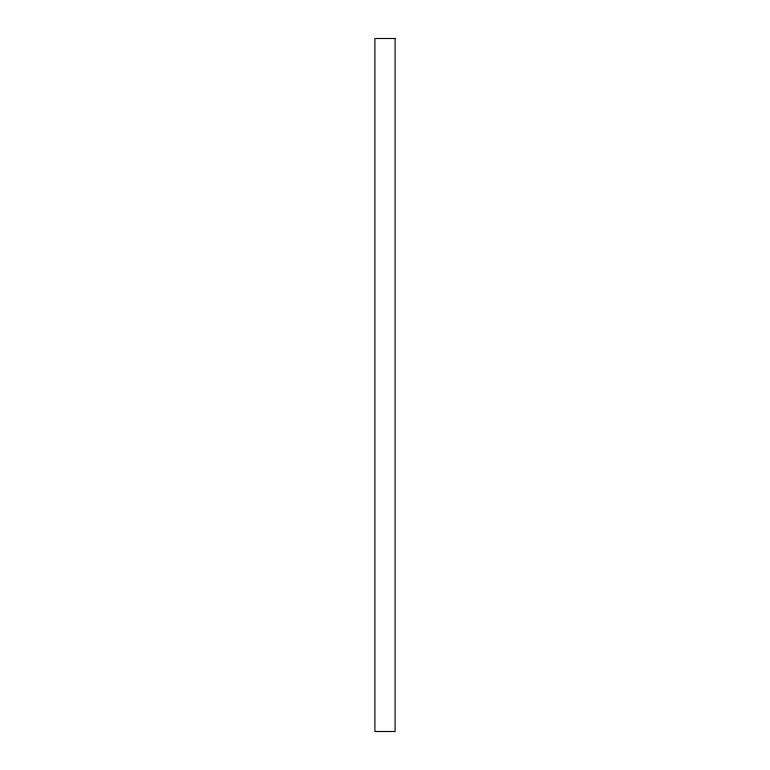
<?xml version="1.0" encoding="UTF-8"?>
<svg xmlns="http://www.w3.org/2000/svg" width="770" height="770" viewBox="0 0 770 770"><rect width="100%" height="100%" fill="white"/><g stroke="black" fill="none" stroke-linecap="round" stroke-linejoin="round"><path stroke-width="1.16" d="M395.106 38.5L374.894 38.5L374.894 731.5L395.106 731.5L395.106 38.5"/></g></svg>
